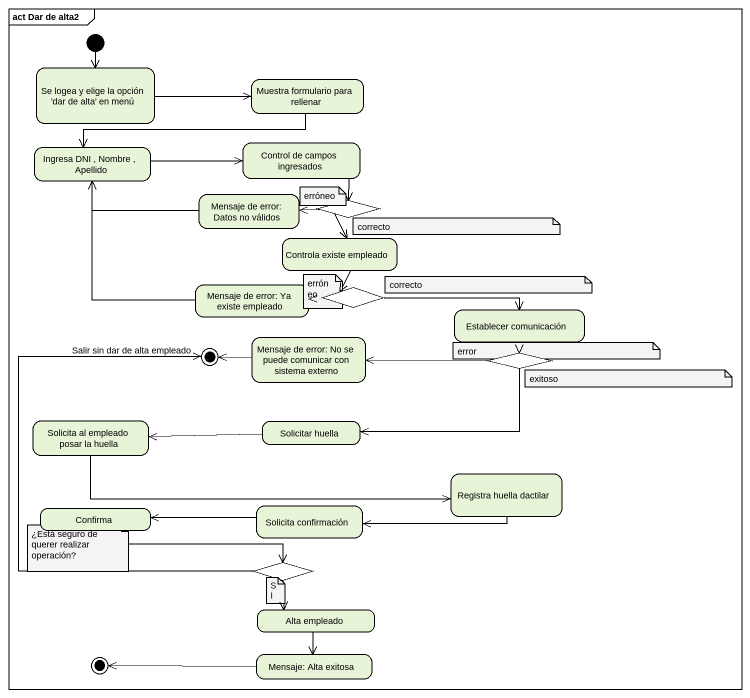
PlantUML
@startuml
mainframe act Dar de alta2
hide empty description
state "Se logea y elige la opción 'dar de alta' en menú" as Se_logea_y_elige_la_opción
state "Muestra formulario para rellenar" as Muestra_formulario_para
state "Ingresa DNI , Nombre , Apellido" as Ingresa_DNI_Nombre_Apellido
state "Control de campos ingresados" as Control_de_campos_ingresados
state "Mensaje de error: Datos no válidos" as Mensaje_de_error_Datos_no
state choice1 <<choice>>
state "Controla existe empleado" as Controla_existe_empleado
state "Mensaje de error: Ya existe empleado" as Mensaje_de_error_Ya_existe
state choice2 <<choice>>
state "Mensaje de error: No se puede comunicar con sistema externo" as Mensaje_de_error_No_se
state "Establecer comunicación" as Establecer_comunicación
state "Salir sin dar de alta empleado" as Salir_sin_dar_de_alta <<end>>
state choice3 <<choice>>
state "Solicita al empleado posar la huella" as Solicita_al_empleado_posar
state "Solicitar huella" as Solicitar_huella
state "Registra huella dactilar" as Registra_huella_dactilar
state Confirma
state "Solicita confirmación" as Solicita_confirmación
state choice4 <<choice>>
state "Alta empleado" as Alta_empleado
state final1 <<end>>
state "Mensaje: Alta exitosa" as Mensaje_Alta_exitosa
[*] --> Se_logea_y_elige_la_opción
Se_logea_y_elige_la_opción -right-> Muestra_formulario_para
Muestra_formulario_para -left-> Ingresa_DNI_Nombre_Apellido
Ingresa_DNI_Nombre_Apellido -right-> Control_de_campos_ingresados
Control_de_campos_ingresados --> choice1
Mensaje_de_error_Datos_no -left-> Ingresa_DNI_Nombre_Apellido
choice1 -left-> Mensaje_de_error_Datos_no
choice1 --> Controla_existe_empleado
Controla_existe_empleado --> choice2
Mensaje_de_error_Ya_existe -up-> Ingresa_DNI_Nombre_Apellido
choice2 -left-> Mensaje_de_error_Ya_existe
choice2 -right-> Establecer_comunicación
Mensaje_de_error_No_se -left-> Salir_sin_dar_de_alta
Establecer_comunicación --> choice3
choice3 -left-> Mensaje_de_error_No_se
choice3 -left-> Solicitar_huella
Solicita_al_empleado_posar -right-> Registra_huella_dactilar
Solicitar_huella -left-> Solicita_al_empleado_posar
Registra_huella_dactilar -left-> Solicita_confirmación
Confirma -right-> choice4
Solicita_confirmación -left-> Confirma
choice4 -up-> Salir_sin_dar_de_alta
choice4 --> Alta_empleado
Alta_empleado --> Mensaje_Alta_exitosa
Mensaje_Alta_exitosa -left-> final1
note as N1
  erróneo
end note
note as N2
  correcto
end note
note as N3
  erróneo
end note
note as N4
  correcto
end note
note as N5
  error
end note
note as N6
  exitoso
end note
note as N7
  ¿Está seguro de querer realizar operación?
end note
note as N8
  SI
end note
@enduml
